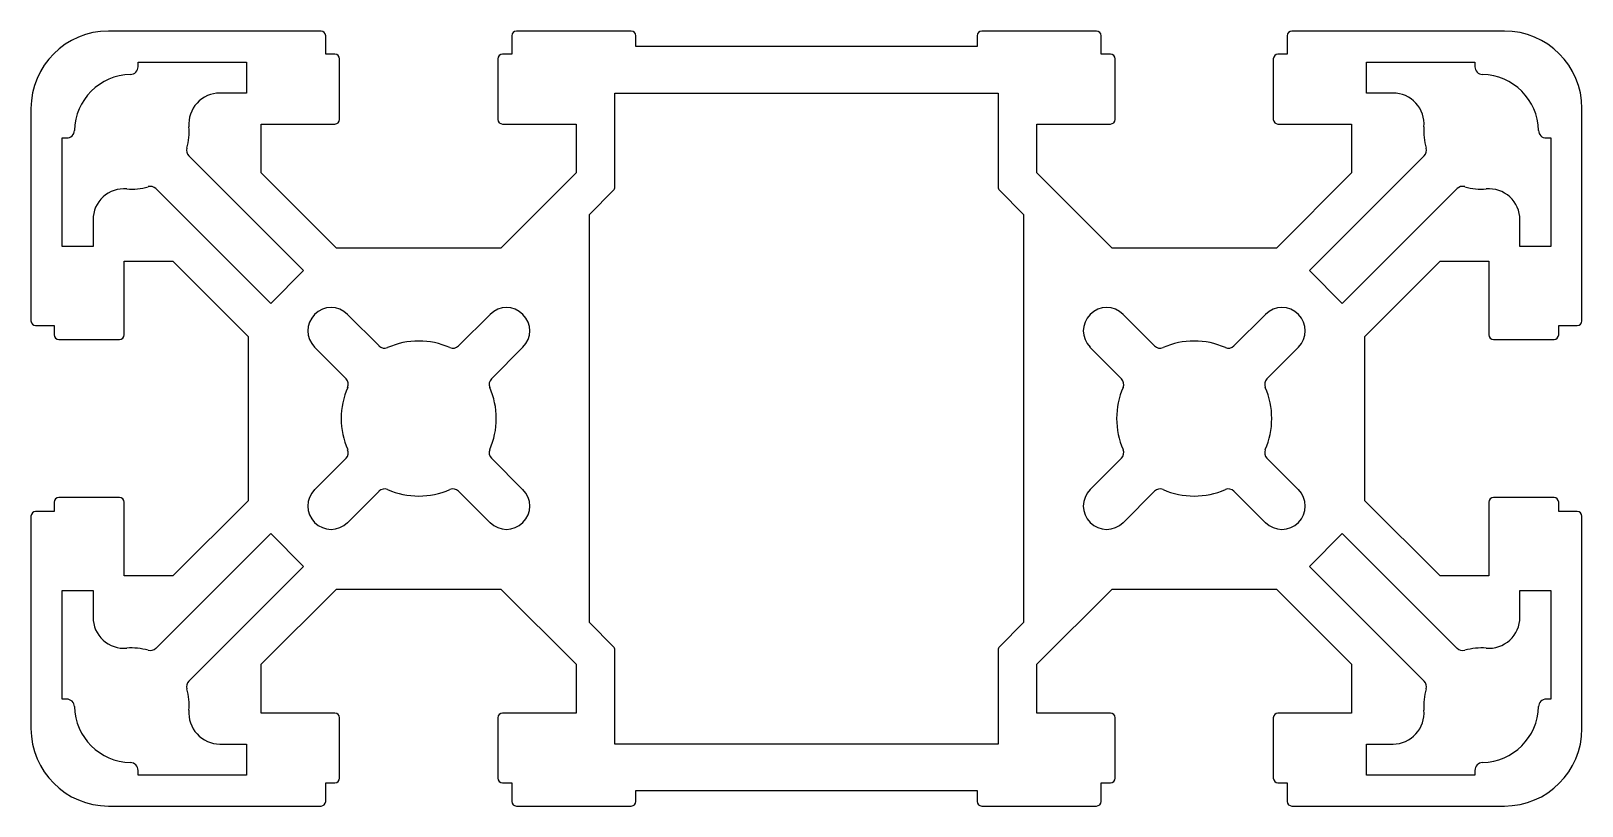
# Model space of a CAD drawing. Extents: x 2884 to 2984, y 1449 to 1499.
import ezdxf

# ---------------------------------------------------------------- set-up
doc = ezdxf.new("R2010")
doc.units = 0
doc.layers.get('0').update_dxf_attribs({"linetype": 'CONTINUOUS'})

msp = doc.modelspace()

# ---------------------------------------------------------------- linework, layer by layer
for p, q in [((2902.94, 1499.08), (2889.24, 1499.08)), ((2922.94, 1499.08), (2915.54, 1499.08)), ((2952.94, 1499.08), (2945.54, 1499.08)), ((2979.24, 1499.08), (2965.54, 1499.08)), ((2903.24, 1497.58), (2903.24, 1498.78)), ((2915.24, 1498.78), (2915.24, 1497.58)), ((2923.24, 1498.08), (2923.24, 1498.78)), ((2945.24, 1498.08), (2923.24, 1498.08)), ((2945.24, 1498.78), (2945.24, 1498.08)), ((2953.24, 1497.58), (2953.24, 1498.78)), ((2965.24, 1498.78), (2965.24, 1497.58)), ((2891.14, 1496.78), (2891.14, 1497.08)), ((2891.14, 1497.08), (2898.14, 1497.08)), ((2898.14, 1497.08), (2898.14, 1495.08)), ((2903.84, 1497.58), (2903.24, 1497.58)), ((2904.14, 1493.38), (2904.14, 1497.28)), ((2914.34, 1497.28), (2914.34, 1493.38)), ((2915.24, 1497.58), (2914.64, 1497.58)), ((2953.84, 1497.58), (2953.24, 1497.58)), ((2954.14, 1493.38), (2954.14, 1497.28)), ((2964.34, 1497.28), (2964.34, 1493.38)), ((2965.24, 1497.58), (2964.64, 1497.58)), ((2970.34, 1495.08), (2970.34, 1497.08)), ((2970.34, 1497.08), (2977.34, 1497.08)), ((2977.34, 1497.08), (2977.34, 1496.78)), ((2898.14, 1495.08), (2896.42, 1495.08)), ((2921.89, 1489.02), (2921.89, 1495.08)), ((2921.89, 1495.08), (2946.59, 1495.08)), ((2946.59, 1495.08), (2946.59, 1489.02)), ((2972.06, 1495.08), (2970.34, 1495.08)), ((2884.24, 1494.08), (2884.24, 1480.38)), ((2984.24, 1480.38), (2984.24, 1494.08)), ((2899.09, 1489.93), (2899.09, 1493.08)), ((2899.09, 1493.08), (2903.84, 1493.08)), ((2914.64, 1493.08), (2919.39, 1493.08)), ((2919.39, 1493.08), (2919.39, 1489.93)), ((2949.09, 1489.93), (2949.09, 1493.08)), ((2949.09, 1493.08), (2953.84, 1493.08)), ((2964.64, 1493.08), (2969.39, 1493.08)), ((2969.39, 1493.08), (2969.39, 1489.93)), ((2886.24, 1485.18), (2886.24, 1492.18)), ((2886.24, 1492.18), (2886.54, 1492.18)), ((2981.94, 1492.18), (2982.24, 1492.18)), ((2982.24, 1492.18), (2982.24, 1485.18)), ((2894.41, 1491.03), (2901.82, 1483.63)), ((2966.67, 1483.63), (2974.07, 1491.03)), ((2903.94, 1485.08), (2899.09, 1489.93)), ((2919.39, 1489.93), (2914.54, 1485.08)), ((2953.94, 1485.08), (2949.09, 1489.93)), ((2969.39, 1489.93), (2964.54, 1485.08)), ((2899.7, 1481.51), (2892.29, 1488.91)), ((2920.24, 1487.25), (2921.8, 1488.81)), ((2946.68, 1488.81), (2948.24, 1487.25)), ((2976.19, 1488.91), (2968.79, 1481.51)), ((2920.24, 1460.92), (2920.24, 1487.25)), ((2948.24, 1487.25), (2948.24, 1460.92)), ((2888.24, 1486.9), (2888.24, 1485.18)), ((2980.24, 1485.18), (2980.24, 1486.9)), ((2888.24, 1485.18), (2886.24, 1485.18)), ((2914.54, 1485.08), (2903.94, 1485.08)), ((2964.54, 1485.08), (2953.94, 1485.08)), ((2982.24, 1485.18), (2980.24, 1485.18)), ((2890.24, 1479.48), (2890.24, 1484.23)), ((2890.24, 1484.23), (2893.39, 1484.23)), ((2893.39, 1484.23), (2898.24, 1479.38)), ((2970.24, 1479.38), (2975.09, 1484.23)), ((2975.09, 1484.23), (2978.24, 1484.23)), ((2978.24, 1484.23), (2978.24, 1479.48)), ((2901.82, 1483.63), (2899.7, 1481.51)), ((2968.79, 1481.51), (2966.67, 1483.63)), ((2884.54, 1480.08), (2885.74, 1480.08)), ((2885.74, 1480.08), (2885.74, 1479.48)), ((2904.65, 1480.8), (2906.68, 1478.77)), ((2911.8, 1478.77), (2913.84, 1480.8)), ((2954.65, 1480.8), (2956.68, 1478.77)), ((2961.8, 1478.77), (2963.84, 1480.8)), ((2982.74, 1479.48), (2982.74, 1480.08)), ((2982.74, 1480.08), (2983.94, 1480.08)), ((2886.04, 1479.18), (2889.94, 1479.18)), ((2898.24, 1479.38), (2898.24, 1468.78)), ((2970.24, 1468.78), (2970.24, 1479.38)), ((2978.54, 1479.18), (2982.44, 1479.18)), ((2904.56, 1476.64), (2902.52, 1478.68)), ((2915.96, 1478.68), (2913.93, 1476.64)), ((2954.56, 1476.64), (2952.52, 1478.68)), ((2965.96, 1478.68), (2963.93, 1476.64)), ((2902.52, 1469.49), (2904.56, 1471.52)), ((2913.93, 1471.52), (2915.96, 1469.49)), ((2952.52, 1469.49), (2954.56, 1471.52)), ((2963.93, 1471.52), (2965.96, 1469.49)), ((2906.68, 1469.4), (2904.65, 1467.36)), ((2913.84, 1467.36), (2911.8, 1469.4)), ((2956.68, 1469.4), (2954.65, 1467.36)), ((2963.84, 1467.36), (2961.8, 1469.4)), ((2885.74, 1468.08), (2884.54, 1468.08)), ((2885.74, 1468.68), (2885.74, 1468.08)), ((2889.94, 1468.98), (2886.04, 1468.98)), ((2890.24, 1463.93), (2890.24, 1468.68)), ((2898.24, 1468.78), (2893.39, 1463.93)), ((2975.09, 1463.93), (2970.24, 1468.78)), ((2978.24, 1468.68), (2978.24, 1463.93)), ((2982.44, 1468.98), (2978.54, 1468.98)), ((2982.74, 1468.08), (2982.74, 1468.68)), ((2983.94, 1468.08), (2982.74, 1468.08)), ((2884.24, 1467.78), (2884.24, 1454.08)), ((2984.24, 1454.08), (2984.24, 1467.78)), ((2892.29, 1459.25), (2899.7, 1466.66)), ((2899.7, 1466.66), (2901.82, 1464.54)), ((2966.67, 1464.54), (2968.79, 1466.66)), ((2968.79, 1466.66), (2976.19, 1459.25)), ((2901.82, 1464.54), (2894.41, 1457.13)), ((2974.07, 1457.13), (2966.67, 1464.54)), ((2893.39, 1463.93), (2890.24, 1463.93)), ((2899.09, 1458.23), (2903.94, 1463.08)), ((2903.94, 1463.08), (2914.54, 1463.08)), ((2914.54, 1463.08), (2919.39, 1458.23)), ((2949.09, 1458.23), (2953.94, 1463.08)), ((2953.94, 1463.08), (2964.54, 1463.08)), ((2964.54, 1463.08), (2969.39, 1458.23)), ((2978.24, 1463.93), (2975.09, 1463.93)), ((2886.24, 1455.98), (2886.24, 1462.98)), ((2886.24, 1462.98), (2888.24, 1462.98)), ((2888.24, 1462.98), (2888.24, 1461.26)), ((2980.24, 1462.98), (2982.24, 1462.98)), ((2980.24, 1461.26), (2980.24, 1462.98)), ((2982.24, 1462.98), (2982.24, 1455.98)), ((2921.8, 1459.36), (2920.24, 1460.92)), ((2948.24, 1460.92), (2946.68, 1459.36)), ((2921.89, 1453.08), (2921.89, 1459.14)), ((2946.59, 1459.14), (2946.59, 1453.08)), ((2899.09, 1455.08), (2899.09, 1458.23)), ((2919.39, 1458.23), (2919.39, 1455.08)), ((2949.09, 1455.08), (2949.09, 1458.23)), ((2969.39, 1458.23), (2969.39, 1455.08)), ((2886.54, 1455.98), (2886.24, 1455.98)), ((2903.84, 1455.08), (2899.09, 1455.08)), ((2919.39, 1455.08), (2914.64, 1455.08)), ((2953.84, 1455.08), (2949.09, 1455.08)), ((2969.39, 1455.08), (2964.64, 1455.08)), ((2982.24, 1455.98), (2981.94, 1455.98)), ((2904.14, 1450.88), (2904.14, 1454.78)), ((2914.34, 1454.78), (2914.34, 1450.88)), ((2954.14, 1450.88), (2954.14, 1454.78)), ((2964.34, 1454.78), (2964.34, 1450.88)), ((2896.42, 1453.08), (2898.14, 1453.08)), ((2898.14, 1453.08), (2898.14, 1451.08)), ((2946.59, 1453.08), (2921.89, 1453.08)), ((2970.34, 1451.08), (2970.34, 1453.08)), ((2970.34, 1453.08), (2972.06, 1453.08)), ((2891.14, 1451.08), (2891.14, 1451.38)), ((2898.14, 1451.08), (2891.14, 1451.08)), ((2977.34, 1451.08), (2970.34, 1451.08)), ((2977.34, 1451.38), (2977.34, 1451.08)), ((2903.24, 1449.38), (2903.24, 1450.58)), ((2903.24, 1450.58), (2903.84, 1450.58)), ((2914.64, 1450.58), (2915.24, 1450.58)), ((2915.24, 1450.58), (2915.24, 1449.38)), ((2923.24, 1449.38), (2923.24, 1450.08)), ((2923.24, 1450.08), (2945.24, 1450.08)), ((2945.24, 1450.08), (2945.24, 1449.38)), ((2953.24, 1449.38), (2953.24, 1450.58)), ((2953.24, 1450.58), (2953.84, 1450.58)), ((2964.64, 1450.58), (2965.24, 1450.58)), ((2965.24, 1450.58), (2965.24, 1449.38)), ((2889.24, 1449.08), (2902.94, 1449.08)), ((2915.54, 1449.08), (2922.94, 1449.08)), ((2945.54, 1449.08), (2952.94, 1449.08)), ((2965.54, 1449.08), (2979.24, 1449.08))]:
    msp.add_line(p, q)
for centre, radius, start, end in [((2889.24, 1494.08), 5, 90, 180), ((2902.94, 1498.78), 0.3, 0, 90), ((2915.54, 1498.78), 0.3, 90, 180), ((2922.94, 1498.78), 0.3, 0, 90), ((2945.54, 1498.78), 0.3, 90, 180), ((2952.94, 1498.78), 0.3, 0, 90), ((2965.54, 1498.78), 0.3, 90, 180), ((2979.24, 1494.08), 5, 0, 90), ((2903.84, 1497.28), 0.3, 0, 90), ((2914.64, 1497.28), 0.3, 90, 180), ((2953.84, 1497.28), 0.3, 0, 90), ((2964.64, 1497.28), 0.3, 90, 180), ((2890.74, 1492.58), 3.7, 91.3643, 178.6357), ((2890.64, 1496.78), 0.5, 271.3643, 0), ((2977.84, 1496.78), 0.5, 180, 268.6357), ((2977.74, 1492.58), 3.7, 1.3643, 88.6357), ((2896.42, 1493.08), 2, 90, 185.0324), ((2972.06, 1493.08), 2, 354.9676, 90), ((2903.84, 1493.38), 0.3, 270, 360), ((2914.64, 1493.38), 0.3, 180, 270), ((2953.84, 1493.38), 0.3, 270, 0), ((2964.64, 1493.38), 0.3, 180, 270), ((2886.54, 1492.68), 0.5, 270, 358.6357), ((2890.74, 1492.58), 3.7, 343.4369, 5.0324), ((2977.74, 1492.58), 3.7, 174.9676, 196.5631), ((2981.94, 1492.68), 0.5, 181.3643, 270), ((2894.77, 1491.38), 0.5, 163.4369, 225), ((2973.72, 1491.38), 0.5, 315, 16.5631), ((2890.74, 1492.58), 3.7, 264.9676, 286.5631), ((2891.94, 1488.56), 0.5, 45, 106.5631), ((2921.59, 1489.02), 0.3, 315, 0), ((2946.89, 1489.02), 0.3, 180, 225), ((2976.54, 1488.56), 0.5, 73.4369, 135), ((2977.74, 1492.58), 3.7, 253.4369, 275.0324), ((2890.24, 1486.9), 2, 84.9676, 180), ((2978.24, 1486.9), 2, 0, 95.0324), ((2903.59, 1479.74), 1.5, 45, 225), ((2914.9, 1479.74), 1.5, 315, 135), ((2953.59, 1479.74), 1.5, 45, 225), ((2964.9, 1479.74), 1.5, 315, 135), ((2884.54, 1480.38), 0.3, 180, 270), ((2983.94, 1480.38), 0.3, 270, 0), ((2886.04, 1479.48), 0.3, 180, 270), ((2889.94, 1479.48), 0.3, 270, 360), ((2909.24, 1474.08), 5, 66.3237, 113.6763), ((2959.24, 1474.08), 5, 66.3237, 113.6763), ((2978.54, 1479.48), 0.3, 180, 270), ((2982.44, 1479.48), 0.3, 270, 0), ((2907.03, 1479.12), 0.5, 225, 293.6763), ((2911.45, 1479.12), 0.5, 246.3237, 315), ((2957.03, 1479.12), 0.5, 225, 293.6763), ((2961.45, 1479.12), 0.5, 246.3237, 315), ((2909.24, 1474.08), 5, 156.3237, 203.6763), ((2904.2, 1476.29), 0.5, 336.3237, 45), ((2914.28, 1476.29), 0.5, 135, 203.6763), ((2909.24, 1474.08), 5, 336.3237, 23.6763), ((2959.24, 1474.08), 5, 156.3237, 203.6763), ((2954.2, 1476.29), 0.5, 336.3237, 45), ((2964.28, 1476.29), 0.5, 135, 203.6763), ((2959.24, 1474.08), 5, 336.3237, 23.6763), ((2904.2, 1471.87), 0.5, 315, 23.6763), ((2914.28, 1471.87), 0.5, 156.3237, 225), ((2954.2, 1471.87), 0.5, 315, 23.6763), ((2964.28, 1471.87), 0.5, 156.3237, 225), ((2903.59, 1468.43), 1.5, 135, 315), ((2907.03, 1469.04), 0.5, 66.3237, 135), ((2909.24, 1474.08), 5, 246.3237, 293.6763), ((2911.45, 1469.04), 0.5, 45, 113.6763), ((2914.9, 1468.43), 1.5, 225, 45), ((2953.59, 1468.43), 1.5, 135, 315), ((2957.03, 1469.04), 0.5, 66.3237, 135), ((2959.24, 1474.08), 5, 246.3237, 293.6763), ((2961.45, 1469.04), 0.5, 45, 113.6763), ((2964.9, 1468.43), 1.5, 225, 45), ((2884.54, 1467.78), 0.3, 90, 180), ((2886.04, 1468.68), 0.3, 90, 180), ((2889.94, 1468.68), 0.3, 0, 90), ((2978.54, 1468.68), 0.3, 90, 180), ((2982.44, 1468.68), 0.3, 0, 90), ((2983.94, 1467.78), 0.3, 0, 90), ((2890.24, 1461.26), 2, 180, 275.0324), ((2978.24, 1461.26), 2, 264.9676, 360), ((2890.74, 1455.58), 3.7, 73.4369, 95.0324), ((2891.94, 1459.61), 0.5, 253.4369, 315), ((2921.59, 1459.14), 0.3, 0, 45), ((2946.89, 1459.14), 0.3, 135, 180), ((2976.54, 1459.61), 0.5, 225, 286.5631), ((2977.74, 1455.58), 3.7, 84.9676, 106.5631), ((2894.77, 1456.78), 0.5, 135, 196.5631), ((2973.72, 1456.78), 0.5, 343.4369, 45), ((2890.74, 1455.58), 3.7, 354.9676, 16.5631), ((2977.74, 1455.58), 3.7, 163.4369, 185.0324), ((2886.54, 1455.48), 0.5, 1.3643, 90), ((2890.74, 1455.58), 3.7, 181.3643, 268.6357), ((2896.42, 1455.08), 2, 174.9676, 270), ((2903.84, 1454.78), 0.3, 0, 90), ((2914.64, 1454.78), 0.3, 90, 180), ((2953.84, 1454.78), 0.3, 0, 90), ((2964.64, 1454.78), 0.3, 90, 180), ((2972.06, 1455.08), 2, 270, 5.0324), ((2977.74, 1455.58), 3.7, 271.3643, 358.6357), ((2981.94, 1455.48), 0.5, 90, 178.6357), ((2889.24, 1454.08), 5, 180, 270), ((2979.24, 1454.08), 5, 270, 0), ((2890.64, 1451.38), 0.5, 0, 88.6357), ((2977.84, 1451.38), 0.5, 91.3643, 180), ((2903.84, 1450.88), 0.3, 270, 360), ((2914.64, 1450.88), 0.3, 180, 270), ((2953.84, 1450.88), 0.3, 270, 0), ((2964.64, 1450.88), 0.3, 180, 270), ((2902.94, 1449.38), 0.3, 270, 360), ((2915.54, 1449.38), 0.3, 180, 270), ((2922.94, 1449.38), 0.3, 270, 360), ((2945.54, 1449.38), 0.3, 180, 270), ((2952.94, 1449.38), 0.3, 270, 0), ((2965.54, 1449.38), 0.3, 180, 270)]:
    msp.add_arc(centre, radius, start, end)

doc.saveas('drawing.dxf')
